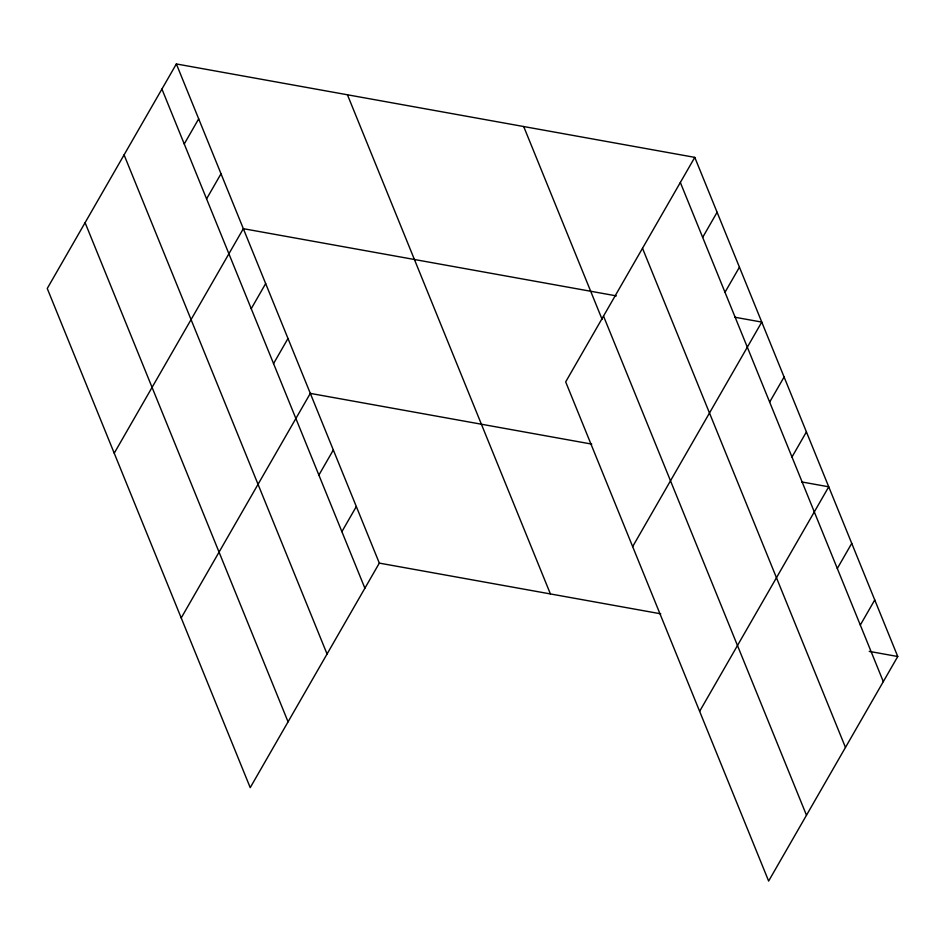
<?xml version="1.0" encoding="UTF-8"?>
<svg xmlns="http://www.w3.org/2000/svg" width="945" height="945" viewBox="0 0 945 945"><rect width="100%" height="100%" fill="white"/><g stroke="black" fill="none" stroke-linecap="round" stroke-linejoin="round"><path stroke-width="1.42" d="M176.361 63.953L47.25 288.485L250.224 787.634L379.323 563.114L176.361 63.953L694.776 157.366L897.75 656.515L768.639 881.047L565.677 381.886L694.776 157.366M184.251 143.971L198.686 118.857M206.577 198.875L221.012 173.774M114.227 453.198L243.337 228.678L616.341 295.879M251.228 308.696L265.663 283.583M273.554 363.601L287.989 338.487M181.216 617.924L310.314 393.392L591.747 444.103M318.89 475.075L333.325 449.974M341.889 531.645L356.324 506.544M702.667 237.372L717.101 212.271M724.992 292.288L739.439 267.175M632.654 546.612L761.764 322.08L734.678 317.201M769.655 402.097L784.09 376.996M791.981 457.002L806.416 431.9M699.631 711.337L828.741 486.805L801.655 481.926M837.305 568.488L851.74 543.375M860.304 625.058L874.751 599.945M379.323 563.114L660.756 613.813M869.235 651.377L897.75 656.515M680.341 182.468L883.315 681.628M642.505 248.275L845.468 747.436M603.512 316.079L806.487 815.24M523.695 126.535L602.119 319.386M347.441 94.783L550.403 593.933M161.926 89.066L364.888 588.215M124.078 154.874L327.053 654.023M85.097 222.677L288.06 721.826"/></g></svg>
